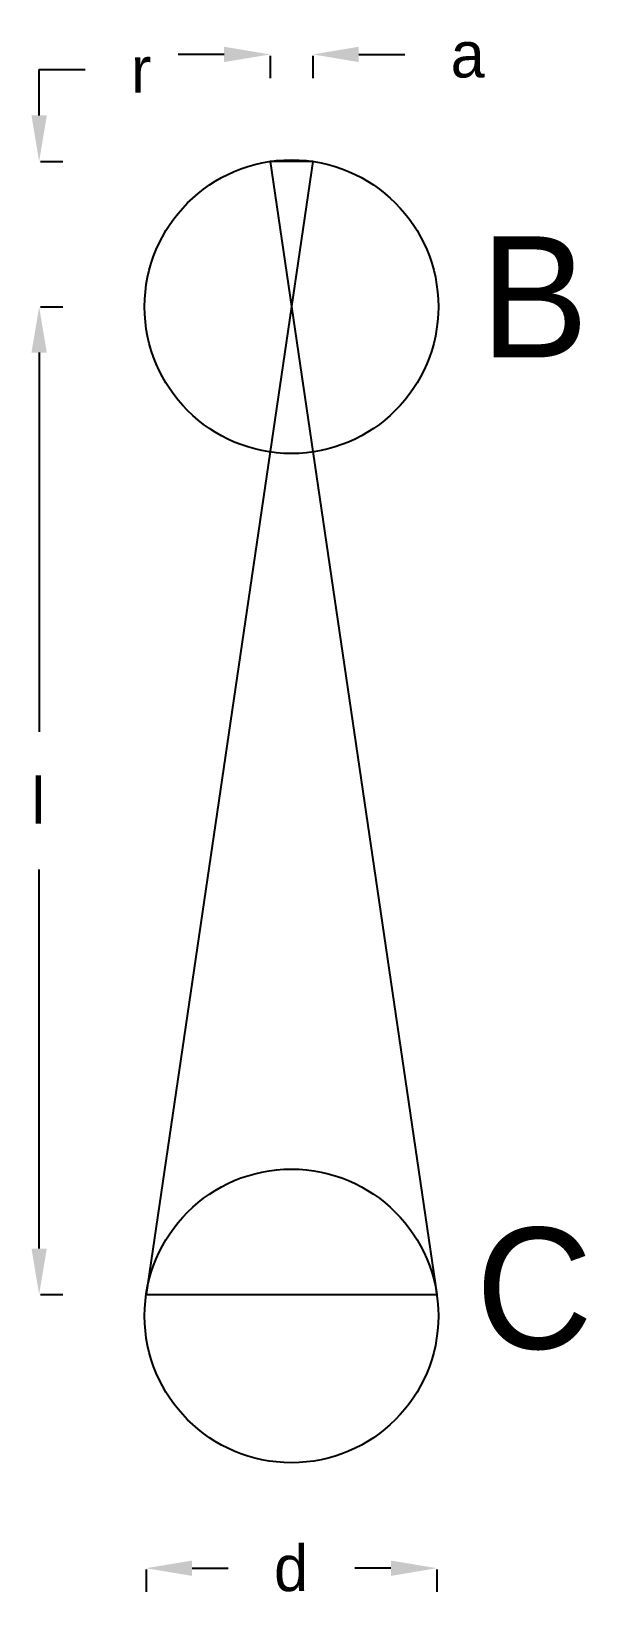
# Model space of a CAD drawing. Extents: x -1.76 to -1.21, y -2.04 to -0.48.
import ezdxf

# ---------------------------------------------------------------- set-up
doc = ezdxf.new("R2010")
doc.units = 0
doc.header["$LTSCALE"] = 0.1
doc.linetypes.add('AUSGEZOGEN', pattern=[0])
doc.layers.get('0').update_dxf_attribs({"linetype": 'AUSGEZOGEN'})
doc.dimstyles.get("Standard").update_dxf_attribs({"dimtxt": 2.5, "dimasz": 2.5, "dimexe": 1.25, "dimexo": 0.625, "dimtad": 1, "dimcen": 2.5, "dimazin": 3, "dimtfac": 1, "dimtmove": 0, "dimatfit": 3})

# ---------------------------------------------------------------- blocks, each defined once
blk = doc.blocks.new('*D')
at = {"color": 0}
for p, q in [((-1.5667, -0.5), (-1.6122, -0.5)), ((-1.5212, -0.5013), (-1.5212, -0.5234)), ((-1.4788, -0.5013), (-1.4788, -0.5234)), ((-1.4333, -0.5), (-1.3878, -0.5)), ((-1.75, -0.5605), (-1.75, -0.515)), ((-1.75, -0.515), (-1.7045, -0.515)), ((-1.7487, -0.606), (-1.7266, -0.606)), ((-1.7487, -0.75), (-1.7266, -0.75)), ((-1.7487, -0.75), (-1.7266, -0.75)), ((-1.75, -0.7955), (-1.75, -1.1712)), ((-1.75, -0.7955), (-1.75, -0.841)), ((-1.75, -1.6833), (-1.75, -1.3077)), ((-1.7487, -1.7288), (-1.7266, -1.7288)), ((-1.644, -2.0013), (-1.644, -2.0234)), ((-1.5985, -2), (-1.5628, -2)), ((-1.4015, -2), (-1.4372, -2)), ((-1.356, -2.0013), (-1.356, -2.0234))]:
    blk.add_line(p, q, dxfattribs=at)
for points in [[(-1.5667, -0.5076), (-1.5667, -0.4924), (-1.5212, -0.5)], [(-1.4333, -0.5076), (-1.4333, -0.4924), (-1.4788, -0.5)], [(-1.7424, -0.5605), (-1.7576, -0.5605), (-1.75, -0.606)], [(-1.7424, -0.7955), (-1.7576, -0.7955), (-1.75, -0.75)], [(-1.7424, -0.7955), (-1.7576, -0.7955), (-1.75, -0.75)], [(-1.7424, -1.6833), (-1.7576, -1.6833), (-1.75, -1.7288)], [(-1.5985, -2.0076), (-1.5985, -1.9924), (-1.644, -2)], [(-1.4015, -2.0076), (-1.4015, -1.9924), (-1.356, -2)]]:
    blk.add_solid(points, dxfattribs=at)
for s, p in [('a', (-1.3423, -0.5228)), ('r', (-1.659, -0.5378)), ('l', (-1.7576, -1.2622)), ('d', (-1.5173, -2.0227))]:
    blk.add_text(s, height=0.0455, dxfattribs=at).set_placement(p)

msp = doc.modelspace()

# ---------------------------------------------------------------- linework, layer by layer
at = {"color": 0}
for p, q in [((-1.4788, -0.606), (-1.644, -1.7288)), ((-1.5212, -0.606), (-1.356, -1.7288)), ((-1.4788, -0.606), (-1.5212, -0.606)), ((-1.644, -1.7288), (-1.356, -1.7288))]:
    msp.add_line(p, q, dxfattribs=at)
for centre in [(-1.5, -0.75), (-1.5, -1.75)]:
    msp.add_circle(centre, 0.1455, dxfattribs=at)

# ---------------------------------------------------------------- texts
for s, p in [('B', (-1.3128, -0.8002)), ('C', (-1.3175, -1.7826))]:
    msp.add_text(s, height=0.12, dxfattribs=at).set_placement(p)

# ---------------------------------------------------------------- dimensions: what is measured, and where the dimension line sits
for base, p1, p2, text, middle in [((-1.75, -0.75), (-1.75, -1.7288), (-1.75, -0.75), 'l', (-1.75, -1.2394)), ((-1.75, -0.606), (-1.75, -0.75), (-1.75, -0.606), 'r', (-1.6449, -0.515))]:
    dim = msp.add_linear_dim(base=base, p1=p1, p2=p2, angle=90, text=text, dimstyle='Standard', dxfattribs=at)
    dim.commit()
    dim.dimension.update_dxf_attribs({"geometry": '*D', "text_midpoint": middle})
for base, p1, p2, text, middle in [((-1.356, -2), (-1.644, -2), (-1.356, -2), 'd', (-1.5, -2)), ((-1.4788, -0.5), (-1.5212, -0.5), (-1.4788, -0.5), 'a', (-1.3261, -0.5))]:
    dim = msp.add_linear_dim(base=base, p1=p1, p2=p2, text=text, dimstyle='Standard', dxfattribs=at)
    dim.commit()
    dim.dimension.update_dxf_attribs({"geometry": '*D', "text_midpoint": middle})

doc.saveas('drawing.dxf')
